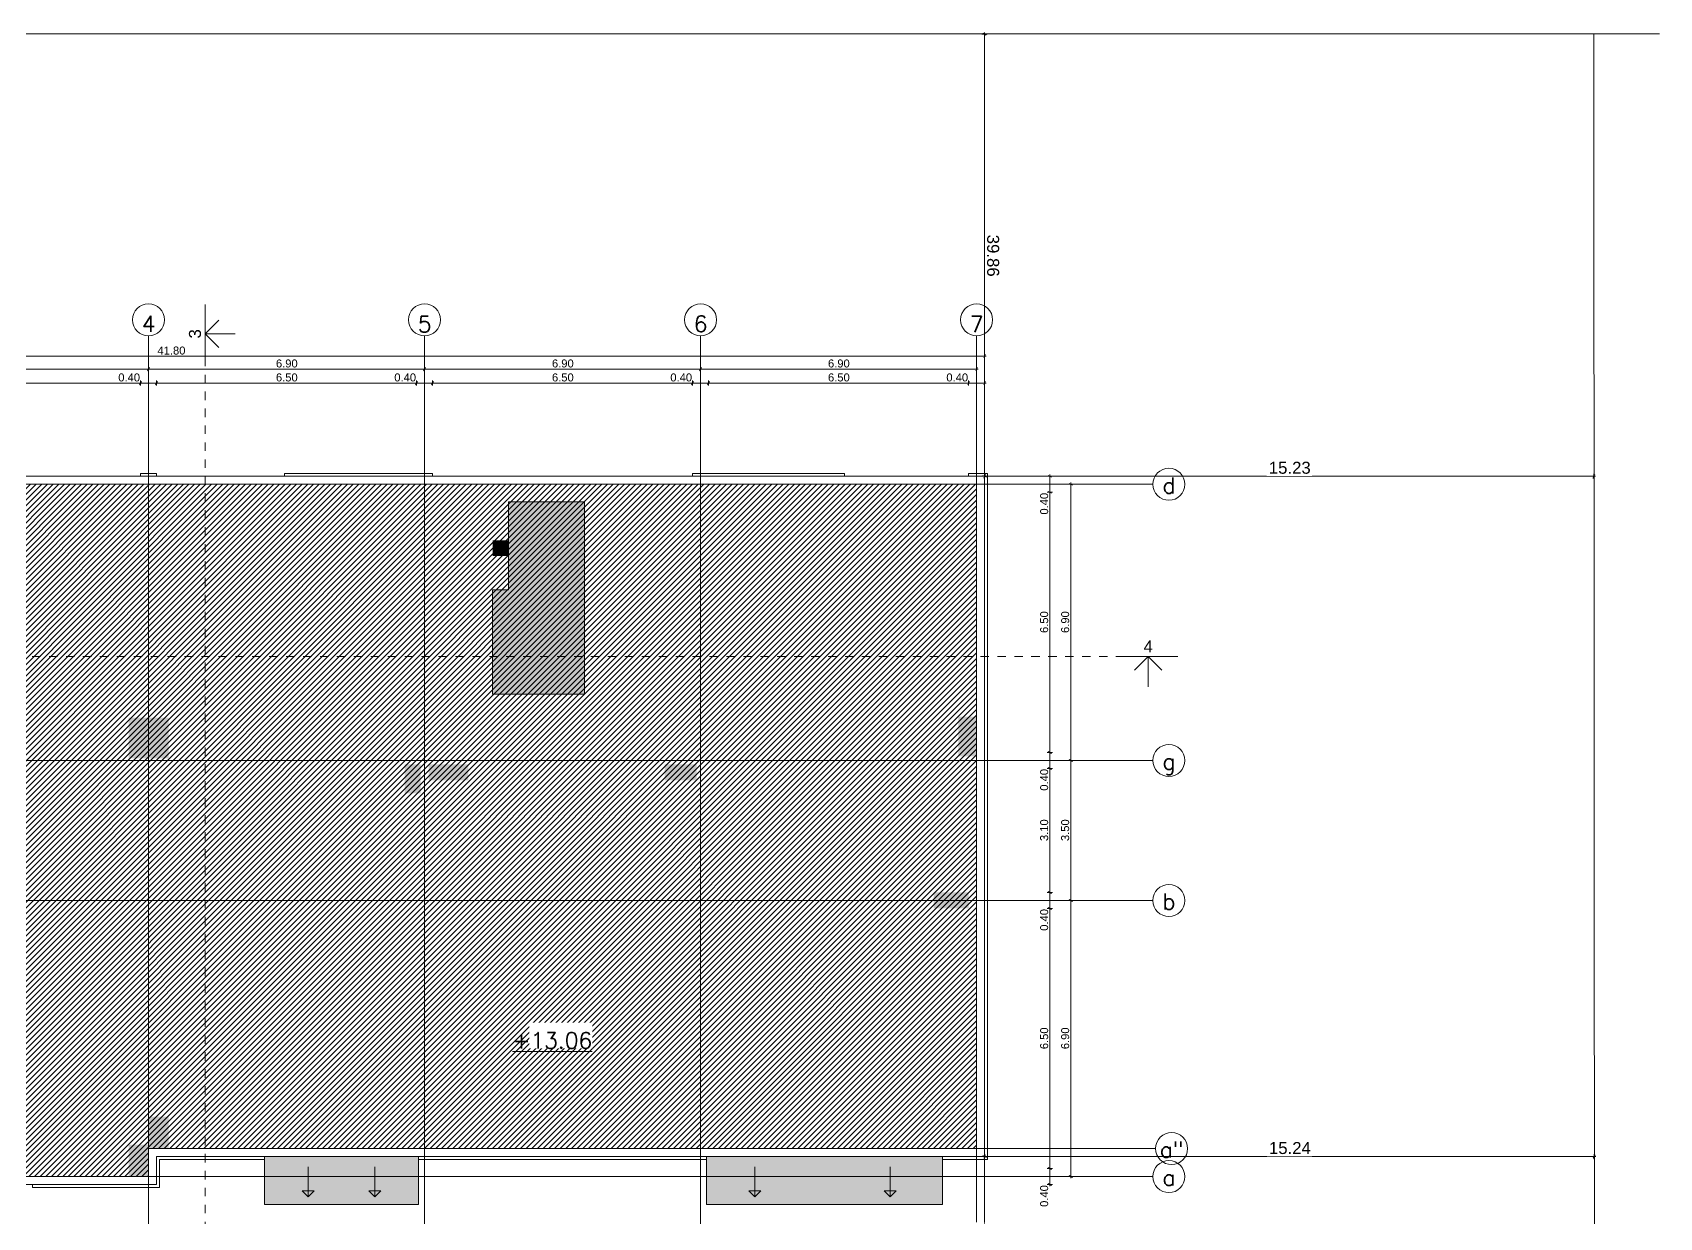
# Model space of a CAD drawing. Header units: millimetres. Extents: x 475616349 to 476941521, y 4620115302 to 4621446928.
# Drawn here: x 476516106 to 476556774, y 4620662647 to 4620692257 of the extents above; entities that cross this region are included whole.
import ezdxf

# ---------------------------------------------------------------- set-up
doc = ezdxf.new("R2010")
doc.units = ezdxf.units.MM
doc.header["$MEASUREMENT"] = 0
doc.set_wipeout_variables(frame=1)
doc.linetypes.add('Dashed', pattern=[423.333333, 211.666667, -211.666667])
doc.linetypes.add('Wipeout_Contour', pattern=[1000, 0, -1000])
for name, color, linetype, lineweight in [('0_Pen_No__42_Pen_No__250_Pen_No__5', 5, 'Continuous', 0), ('0_Pen_No__7_Pen_No__250', 7, 'Continuous', 0), ('0_Pen_No__7_Pen_No__4', 7, 'Continuous', 0), ('2D Drafting - General_Pen_No__250_Pen_No__7', 7, 'Continuous', 0), ('2D Drafting - General_Pen_No__250_Pen_No__7_Pen_No__7', 7, 'Continuous', 0), ('Annotation - Text_Pen_No__7_Pen_No__5', 5, 'Continuous', 0), ('G-Anno-Nplt_Pen_No__4', 7, 'Continuous', 0), ('G-Anno-Nplt_Pen_No__8', 8, 'Continuous', 0), ('New_._Pen_No__1', 1, 'Continuous', 0), ('New_2D Drafting - General_Pen_No__250_Pen_No__7', 7, 'Continuous', 0), ('New_reg_nak_Pen_No__7', 7, 'Continuous', 0), ('New_shenobebi_Pen_No__1', 1, 'Continuous', 0), ('New_Structural - Bearing_Pen_No__1', 1, 'Continuous', 0), ('New_zoma_Pen_No__1', 1, 'Continuous', 0), ('New_ნავეთების კონტურები გრგ2_Pen_No__1', 1, 'Continuous', 0), ('zoma_Pen_No__142', 142, 'Continuous', 0), ('zoma_Pen_No__1_Pen_No__1', 1, 'Continuous', 0), ('zoma_Pen_No__5_Pen_No__5', 5, 'Continuous', 0)]:
    doc.layers.add(name, color=color, linetype=linetype, lineweight=lineweight)
doc.layers.add('0_Pen_No__7_Pen_No__252', color=7, linetype='Continuous', lineweight=0, true_color=0x666666)
doc.layers.add('New_zoma', color=7, linetype='Continuous')
doc.layers.add('zoma', color=7, linetype='Continuous')
doc.styles.add('GENERATED_STYLE_1', font='arial.ttf')
doc.styles.add('GENERATED_STYLE_2', font='arial.ttf')
doc.linetypes.add('Break', pattern='A,0,[1,бѓЎбѓђбѓ®бѓљбѓ\x98бѓ\x98 #13 nika1.Shx,S=15.679026,R=0,X=0,Y=0],-1975.557214,0', length=1975.557214)
doc.dimstyles.new('GENERATED_STYLE__1', dxfattribs={"dimtxt": 200, "dimasz": 64.421331, "dimexe": 0.18, "dimexo": 3, "dimgap": 0.09, "dimtad": 1, "dimtih": 1, "dimtoh": 1, "dimlfac": 0.001, "dimzin": 0, "dimdsep": 46, "dimtxsty": 'GENERATED_STYLE_2', "dimblk": 'ARROWHEAD_2', "dimblk1": 'ARROWHEAD_2', "dimblk2": 'ARROWHEAD_2', "dimcen": 0.09, "dimclrd": 142, "dimclre": 142, "dimclrt": 142, "dimadec": 0, "dimazin": 0, "dimtfac": 1, "dimtdec": 4, "dimtmove": 0, "dimatfit": 3, "dimfxl": 1, "dimtolj": 1, "dimtzin": 0, "dimarcsym": 0})
doc.dimstyles.new('GENERATED_STYLE__2', dxfattribs={"dimtxt": 200, "dimasz": 64.421331, "dimexe": 0.18, "dimexo": 3, "dimgap": 0.09, "dimtad": 1, "dimlfac": 0.001, "dimzin": 0, "dimdsep": 46, "dimtxsty": 'GENERATED_STYLE_2', "dimblk": 'ARROWHEAD_2', "dimblk1": 'ARROWHEAD_2', "dimblk2": 'ARROWHEAD_2', "dimcen": 0.09, "dimclrd": 142, "dimclre": 142, "dimclrt": 142, "dimadec": 0, "dimazin": 0, "dimtfac": 1, "dimtdec": 4, "dimtmove": 0, "dimatfit": 3, "dimfxl": 1, "dimtolj": 1, "dimtzin": 0, "dimarcsym": 0})
doc.dimstyles.new('GENERATED_STYLE__3', dxfattribs={"dimtxt": 200, "dimasz": 64.421331, "dimexe": 0.18, "dimexo": 3, "dimgap": 0.09, "dimtad": 1, "dimtih": 1, "dimtoh": 1, "dimlfac": 0.001, "dimzin": 0, "dimdsep": 46, "dimtxsty": 'GENERATED_STYLE_2', "dimblk": 'ARROWHEAD_2', "dimblk1": 'ARROWHEAD_2', "dimblk2": 'ARROWHEAD_2', "dimcen": 0.09, "dimclrd": 142, "dimclre": 142, "dimclrt": 142, "dimadec": 0, "dimazin": 0, "dimtfac": 1, "dimtdec": 4, "dimtmove": 2, "dimatfit": 3, "dimfxl": 1, "dimtolj": 1, "dimtzin": 0, "dimarcsym": 0})
doc.dimstyles.new('GENERATED_STYLE__33', dxfattribs={"dimtxt": 300, "dimasz": 64.421331, "dimexe": 0.18, "dimexo": 3, "dimgap": 0.09, "dimtad": 1, "dimlfac": 0.001, "dimzin": 0, "dimdsep": 46, "dimtxsty": 'GENERATED_STYLE_1', "dimblk": 'ARROWHEAD_2', "dimblk1": 'ARROWHEAD_2', "dimblk2": 'ARROWHEAD_2', "dimcen": 0.09, "dimclrd": 1, "dimclre": 1, "dimclrt": 1, "dimadec": 0, "dimazin": 0, "dimtfac": 1, "dimtdec": 4, "dimtmove": 0, "dimatfit": 3, "dimfxl": 1, "dimtolj": 1, "dimtzin": 0, "dimarcsym": 0})
doc.dimstyles.new('GENERATED_STYLE__34', dxfattribs={"dimtxt": 300, "dimasz": 64.421331, "dimexe": 0.18, "dimexo": 3, "dimgap": 0.09, "dimtad": 1, "dimtih": 1, "dimtoh": 1, "dimlfac": 0.001, "dimzin": 0, "dimdsep": 46, "dimtxsty": 'GENERATED_STYLE_1', "dimblk": 'ARROWHEAD_2', "dimblk1": 'ARROWHEAD_2', "dimblk2": 'ARROWHEAD_2', "dimcen": 0.09, "dimclrd": 1, "dimclre": 1, "dimclrt": 1, "dimadec": 0, "dimazin": 0, "dimtfac": 1, "dimtdec": 4, "dimtmove": 0, "dimatfit": 3, "dimfxl": 1, "dimtolj": 1, "dimtzin": 0, "dimarcsym": 0})
doc.dimstyles.new('GENERATED_STYLE__53', dxfattribs={"dimtxt": 279.999995, "dimasz": 64.421331, "dimexe": 0.18, "dimexo": 3, "dimgap": 0.09, "dimtad": 1, "dimlfac": 0.001, "dimzin": 0, "dimdsep": 46, "dimtxsty": 'GENERATED_STYLE_1', "dimblk": 'ARROWHEAD_2', "dimblk1": 'ARROWHEAD_2', "dimblk2": 'ARROWHEAD_2', "dimcen": 0.09, "dimclrd": 1, "dimclre": 1, "dimclrt": 1, "dimadec": 0, "dimazin": 0, "dimtfac": 1, "dimtdec": 4, "dimtmove": 2, "dimatfit": 3, "dimfxl": 1, "dimtolj": 1, "dimtzin": 0, "dimarcsym": 0})

# ---------------------------------------------------------------- blocks, each defined once
blk = doc.blocks.new('*D126', base_point=(476577134, 4620325126))
at = {"layer": 'zoma_Pen_No__142', "color": 142, "linetype": 'Continuous', "lineweight": 0, "transparency": 16777216}
for p, q in [((476512130, 4620683887), (476512082, 4620683803)), ((476512106, 4620683781), (476512106, 4620683909)), ((476512106, 4620683845), (476519006, 4620683845)), ((476519030, 4620683887), (476518982, 4620683803)), ((476519006, 4620683781), (476519006, 4620683909))]:
    blk.add_line(p, q, dxfattribs=at)
at = {"layer": 'zoma_Pen_No__142', "color": 142, "lineweight": 0, "transparency": 16777216, "insert": (476515290, 4620683885), "char_height": 200, "attachment_point": 7, "style": 'GENERATED_STYLE_2'}
blk.add_mtext('\\A1;{\\pql;\\fArial CYR|b0|i0|c204|p34;6.90}', dxfattribs=at)
blk = doc.blocks.new('ARROWHEAD_2')
at = {"color": 0, "linetype": 'Continuous', "lineweight": 0}
for p, q in [((0, 0), (-1, 0)), ((-0.38, -0.66), (0.38, 0.66))]:
    blk.add_line(p, q, dxfattribs=at)
blk = doc.blocks.new('*D127', base_point=(476577134, 4620325126))
at = {"layer": 'zoma_Pen_No__142', "color": 142, "linetype": 'Continuous', "lineweight": 0, "transparency": 16777216}
for p, q in [((476519030, 4620683887), (476518982, 4620683803)), ((476519006, 4620683781), (476519006, 4620683909)), ((476519006, 4620683845), (476525906, 4620683845)), ((476525930, 4620683887), (476525882, 4620683803)), ((476525906, 4620683781), (476525906, 4620683909))]:
    blk.add_line(p, q, dxfattribs=at)
at = {"layer": 'zoma_Pen_No__142', "color": 142, "lineweight": 0, "transparency": 16777216, "insert": (476522190, 4620683885), "char_height": 200, "attachment_point": 7, "style": 'GENERATED_STYLE_2'}
blk.add_mtext('\\A1;{\\pql;\\fArial CYR|b0|i0|c204|p34;6.90}', dxfattribs=at)
blk = doc.blocks.new('*D128', base_point=(476577134, 4620325126))
at = {"layer": 'zoma_Pen_No__142', "color": 142, "linetype": 'Continuous', "lineweight": 0, "transparency": 16777216}
for p, q in [((476525930, 4620683887), (476525882, 4620683803)), ((476525906, 4620683781), (476525906, 4620683909)), ((476525906, 4620683845), (476532806, 4620683845)), ((476532830, 4620683887), (476532782, 4620683803)), ((476532806, 4620683781), (476532806, 4620683909))]:
    blk.add_line(p, q, dxfattribs=at)
at = {"layer": 'zoma_Pen_No__142', "color": 142, "lineweight": 0, "transparency": 16777216, "insert": (476529090, 4620683885), "char_height": 200, "attachment_point": 7, "style": 'GENERATED_STYLE_2'}
blk.add_mtext('\\A1;{\\pql;\\fArial CYR|b0|i0|c204|p34;6.90}', dxfattribs=at)
blk = doc.blocks.new('*D129', base_point=(476577134, 4620325126))
at = {"layer": 'zoma_Pen_No__142', "color": 142, "linetype": 'Continuous', "lineweight": 0, "transparency": 16777216}
for p, q in [((476532830, 4620683887), (476532782, 4620683803)), ((476532806, 4620683781), (476532806, 4620683909)), ((476532806, 4620683845), (476539706, 4620683845)), ((476539682, 4620683803), (476539730, 4620683887)), ((476539706, 4620683781), (476539706, 4620683909)), ((476539706, 4620683845), (476539747, 4620683845))]:
    blk.add_line(p, q, dxfattribs=at)
at = {"layer": 'zoma_Pen_No__142', "color": 142, "lineweight": 0, "transparency": 16777216, "insert": (476535990, 4620683885), "char_height": 200, "attachment_point": 7, "style": 'GENERATED_STYLE_2'}
blk.add_mtext('\\A1;{\\pql;\\fArial CYR|b0|i0|c204|p34;6.90}', dxfattribs=at)
blk = doc.blocks.new('*D139', base_point=(476577134, 4620325126))
at = {"layer": 'zoma_Pen_No__142', "color": 142, "linetype": 'Continuous', "lineweight": 0, "transparency": 16777216}
for p, q in [((476542125, 4620670568), (476541998, 4620670568)), ((476542019, 4620670592), (476542104, 4620670543)), ((476542061, 4620663668), (476542061, 4620670568)), ((476542125, 4620663668), (476541998, 4620663668)), ((476542019, 4620663692), (476542104, 4620663643)), ((476542061, 4620663626), (476542061, 4620663668))]:
    blk.add_line(p, q, dxfattribs=at)
at = {"layer": 'zoma_Pen_No__142', "color": 142, "lineweight": 0, "transparency": 16777216, "insert": (476542021, 4620666852), "char_height": 200, "attachment_point": 7, "rotation": 90, "style": 'GENERATED_STYLE_2'}
blk.add_mtext('\\A1;{\\pql;\\fArial CYR|b0|i0|c204|p34;6.90}', dxfattribs=at)
blk = doc.blocks.new('*D140', base_point=(476577134, 4620325126))
at = {"layer": 'zoma_Pen_No__142', "color": 142, "linetype": 'Continuous', "lineweight": 0, "transparency": 16777216}
for p, q in [((476542125, 4620674068), (476541998, 4620674068)), ((476542019, 4620674092), (476542104, 4620674043)), ((476542061, 4620670568), (476542061, 4620674068)), ((476542125, 4620670568), (476541998, 4620670568)), ((476542019, 4620670592), (476542104, 4620670543))]:
    blk.add_line(p, q, dxfattribs=at)
at = {"layer": 'zoma_Pen_No__142', "color": 142, "lineweight": 0, "transparency": 16777216, "insert": (476542021, 4620672052), "char_height": 200, "attachment_point": 7, "rotation": 90, "style": 'GENERATED_STYLE_2'}
blk.add_mtext('\\A1;{\\pql;\\fArial CYR|b0|i0|c204|p34;3.50}', dxfattribs=at)
blk = doc.blocks.new('*D141', base_point=(476577134, 4620325126))
at = {"layer": 'zoma_Pen_No__142', "color": 142, "linetype": 'Continuous', "lineweight": 0, "transparency": 16777216}
for p, q in [((476542125, 4620680968), (476541998, 4620680968)), ((476542104, 4620680943), (476542019, 4620680992)), ((476542061, 4620680968), (476542061, 4620681009)), ((476542061, 4620674068), (476542061, 4620680968)), ((476542125, 4620674068), (476541998, 4620674068)), ((476542019, 4620674092), (476542104, 4620674043))]:
    blk.add_line(p, q, dxfattribs=at)
at = {"layer": 'zoma_Pen_No__142', "color": 142, "lineweight": 0, "transparency": 16777216, "insert": (476542021, 4620677252), "char_height": 200, "attachment_point": 7, "rotation": 90, "style": 'GENERATED_STYLE_2'}
blk.add_mtext('\\A1;{\\pql;\\fArial CYR|b0|i0|c204|p34;6.90}', dxfattribs=at)
blk = doc.blocks.new('*D156', base_point=(476577134, 4620325126))
at = {"layer": 'zoma_Pen_No__142', "color": 142, "linetype": 'Continuous', "lineweight": 0, "transparency": 16777216}
for p, q in [((476541600, 4620663868), (476541473, 4620663868)), ((476541494, 4620663892), (476541579, 4620663843)), ((476541536, 4620663468), (476541536, 4620663868)), ((476541600, 4620663468), (476541473, 4620663468)), ((476541494, 4620663492), (476541579, 4620663443)), ((476541536, 4620663426), (476541536, 4620663468))]:
    blk.add_line(p, q, dxfattribs=at)
at = {"layer": 'zoma_Pen_No__142', "color": 142, "lineweight": 0, "transparency": 16777216, "insert": (476541496, 4620662911), "char_height": 200, "attachment_point": 7, "rotation": 90, "style": 'GENERATED_STYLE_2'}
blk.add_mtext('\\A1;{\\pql;\\fArial CYR|b0|i0|c204|p34;0.40}', dxfattribs=at)
blk = doc.blocks.new('*D157', base_point=(476577134, 4620325126))
at = {"layer": 'zoma_Pen_No__142', "color": 142, "linetype": 'Continuous', "lineweight": 0, "transparency": 16777216}
for p, q in [((476541600, 4620670368), (476541473, 4620670368)), ((476541494, 4620670392), (476541579, 4620670343)), ((476541536, 4620663868), (476541536, 4620670368)), ((476541600, 4620663868), (476541473, 4620663868)), ((476541494, 4620663892), (476541579, 4620663843))]:
    blk.add_line(p, q, dxfattribs=at)
at = {"layer": 'zoma_Pen_No__142', "color": 142, "lineweight": 0, "transparency": 16777216, "char_height": 200, "attachment_point": 7, "rotation": 90, "style": 'GENERATED_STYLE_2'}
for s, insert in [('\\A1;{\\pql;\\fArial CYR|b0|i0|c204|p34;0.40}', (476541496, 4620669811)), ('\\A1;{\\pql;\\fArial CYR|b0|i0|c204|p34;6.50}', (476541496, 4620666852))]:
    blk.add_mtext(s, dxfattribs=dict(at, insert=insert))
blk = doc.blocks.new('*D158', base_point=(476577134, 4620325126))
at = {"layer": 'zoma_Pen_No__142', "color": 142, "linetype": 'Continuous', "lineweight": 0, "transparency": 16777216}
for p, q in [((476541600, 4620670768), (476541473, 4620670768)), ((476541494, 4620670792), (476541579, 4620670743)), ((476541536, 4620670368), (476541536, 4620670768)), ((476541600, 4620670368), (476541473, 4620670368)), ((476541494, 4620670392), (476541579, 4620670343))]:
    blk.add_line(p, q, dxfattribs=at)
blk = doc.blocks.new('*D159', base_point=(476577134, 4620325126))
at = {"layer": 'zoma_Pen_No__142', "color": 142, "linetype": 'Continuous', "lineweight": 0, "transparency": 16777216}
for p, q in [((476541600, 4620673868), (476541473, 4620673868)), ((476541494, 4620673892), (476541579, 4620673843)), ((476541536, 4620670768), (476541536, 4620673868)), ((476541600, 4620670768), (476541473, 4620670768)), ((476541494, 4620670792), (476541579, 4620670743))]:
    blk.add_line(p, q, dxfattribs=at)
at = {"layer": 'zoma_Pen_No__142', "color": 142, "lineweight": 0, "transparency": 16777216, "char_height": 200, "attachment_point": 7, "rotation": 90, "style": 'GENERATED_STYLE_2'}
for s, insert in [('\\A1;{\\pql;\\fArial CYR|b0|i0|c204|p34;0.40}', (476541496, 4620673311)), ('\\A1;{\\pql;\\fArial CYR|b0|i0|c204|p34;3.10}', (476541496, 4620672052))]:
    blk.add_mtext(s, dxfattribs=dict(at, insert=insert))
blk = doc.blocks.new('*D160', base_point=(476577134, 4620325126))
at = {"layer": 'zoma_Pen_No__142', "color": 142, "linetype": 'Continuous', "lineweight": 0, "transparency": 16777216}
for p, q in [((476541600, 4620674268), (476541473, 4620674268)), ((476541494, 4620674292), (476541579, 4620674243)), ((476541536, 4620673868), (476541536, 4620674268)), ((476541600, 4620673868), (476541473, 4620673868)), ((476541494, 4620673892), (476541579, 4620673843))]:
    blk.add_line(p, q, dxfattribs=at)
blk = doc.blocks.new('*D161', base_point=(476577134, 4620325126))
at = {"layer": 'zoma_Pen_No__142', "color": 142, "linetype": 'Continuous', "lineweight": 0, "transparency": 16777216}
for p, q in [((476541600, 4620680768), (476541473, 4620680768)), ((476541494, 4620680792), (476541579, 4620680743)), ((476541536, 4620674268), (476541536, 4620680768)), ((476541600, 4620674268), (476541473, 4620674268)), ((476541494, 4620674292), (476541579, 4620674243))]:
    blk.add_line(p, q, dxfattribs=at)
at = {"layer": 'zoma_Pen_No__142', "color": 142, "lineweight": 0, "transparency": 16777216, "char_height": 200, "attachment_point": 7, "rotation": 90, "style": 'GENERATED_STYLE_2'}
for s, insert in [('\\A1;{\\pql;\\fArial CYR|b0|i0|c204|p34;0.40}', (476541496, 4620680211)), ('\\A1;{\\pql;\\fArial CYR|b0|i0|c204|p34;6.50}', (476541496, 4620677252))]:
    blk.add_mtext(s, dxfattribs=dict(at, insert=insert))
blk = doc.blocks.new('*D162', base_point=(476577134, 4620325126))
at = {"layer": 'zoma_Pen_No__142', "color": 142, "linetype": 'Continuous', "lineweight": 0, "transparency": 16777216}
for p, q in [((476541600, 4620681168), (476541473, 4620681168)), ((476541579, 4620681143), (476541494, 4620681192)), ((476541536, 4620681168), (476541536, 4620681209)), ((476541536, 4620680768), (476541536, 4620681168)), ((476541600, 4620680768), (476541473, 4620680768)), ((476541494, 4620680792), (476541579, 4620680743))]:
    blk.add_line(p, q, dxfattribs=at)
blk = doc.blocks.new('*D177', base_point=(476577134, 4620325126))
at = {"layer": 'zoma_Pen_No__142', "color": 142, "linetype": 'Continuous', "lineweight": 0, "transparency": 16777216}
for p, q in [((476512330, 4620683539), (476512282, 4620683454)), ((476512306, 4620683433), (476512306, 4620683560)), ((476512306, 4620683496), (476518806, 4620683496)), ((476518830, 4620683539), (476518782, 4620683454)), ((476518806, 4620683433), (476518806, 4620683560))]:
    blk.add_line(p, q, dxfattribs=at)
at = {"layer": 'zoma_Pen_No__142', "color": 142, "lineweight": 0, "transparency": 16777216, "char_height": 200, "attachment_point": 7, "style": 'GENERATED_STYLE_2'}
for s, insert in [('\\A1;{\\pql;\\fArial CYR|b0|i0|c204|p34;6.50}', (476515290, 4620683536)), ('\\A1;{\\pql;\\fArial CYR|b0|i0|c204|p34;0.40}', (476518249, 4620683536))]:
    blk.add_mtext(s, dxfattribs=dict(at, insert=insert))
blk = doc.blocks.new('*D178', base_point=(476577134, 4620325126))
at = {"layer": 'zoma_Pen_No__142', "color": 142, "linetype": 'Continuous', "lineweight": 0, "transparency": 16777216}
for p, q in [((476518830, 4620683539), (476518782, 4620683454)), ((476518806, 4620683433), (476518806, 4620683560)), ((476518806, 4620683496), (476519206, 4620683496)), ((476519230, 4620683539), (476519182, 4620683454)), ((476519206, 4620683433), (476519206, 4620683560))]:
    blk.add_line(p, q, dxfattribs=at)
blk = doc.blocks.new('*D179', base_point=(476577134, 4620325126))
at = {"layer": 'zoma_Pen_No__142', "color": 142, "linetype": 'Continuous', "lineweight": 0, "transparency": 16777216}
for p, q in [((476519230, 4620683539), (476519182, 4620683454)), ((476519206, 4620683433), (476519206, 4620683560)), ((476519206, 4620683496), (476525706, 4620683496)), ((476525730, 4620683539), (476525682, 4620683454)), ((476525706, 4620683433), (476525706, 4620683560))]:
    blk.add_line(p, q, dxfattribs=at)
at = {"layer": 'zoma_Pen_No__142', "color": 142, "lineweight": 0, "transparency": 16777216, "char_height": 200, "attachment_point": 7, "style": 'GENERATED_STYLE_2'}
for s, insert in [('\\A1;{\\pql;\\fArial CYR|b0|i0|c204|p34;6.50}', (476522190, 4620683536)), ('\\A1;{\\pql;\\fArial CYR|b0|i0|c204|p34;0.40}', (476525149, 4620683536))]:
    blk.add_mtext(s, dxfattribs=dict(at, insert=insert))
blk = doc.blocks.new('*D180', base_point=(476577134, 4620325126))
at = {"layer": 'zoma_Pen_No__142', "color": 142, "linetype": 'Continuous', "lineweight": 0, "transparency": 16777216}
for p, q in [((476525730, 4620683539), (476525682, 4620683454)), ((476525706, 4620683433), (476525706, 4620683560)), ((476525706, 4620683496), (476526106, 4620683496)), ((476526130, 4620683539), (476526082, 4620683454)), ((476526106, 4620683433), (476526106, 4620683560))]:
    blk.add_line(p, q, dxfattribs=at)
blk = doc.blocks.new('*D181', base_point=(476577134, 4620325126))
at = {"layer": 'zoma_Pen_No__142', "color": 142, "linetype": 'Continuous', "lineweight": 0, "transparency": 16777216}
for p, q in [((476526130, 4620683539), (476526082, 4620683454)), ((476526106, 4620683433), (476526106, 4620683560)), ((476526106, 4620683496), (476532606, 4620683496)), ((476532630, 4620683539), (476532582, 4620683454)), ((476532606, 4620683433), (476532606, 4620683560))]:
    blk.add_line(p, q, dxfattribs=at)
at = {"layer": 'zoma_Pen_No__142', "color": 142, "lineweight": 0, "transparency": 16777216, "char_height": 200, "attachment_point": 7, "style": 'GENERATED_STYLE_2'}
for s, insert in [('\\A1;{\\pql;\\fArial CYR|b0|i0|c204|p34;6.50}', (476529090, 4620683536)), ('\\A1;{\\pql;\\fArial CYR|b0|i0|c204|p34;0.40}', (476532049, 4620683536))]:
    blk.add_mtext(s, dxfattribs=dict(at, insert=insert))
blk = doc.blocks.new('*D182', base_point=(476577134, 4620325126))
at = {"layer": 'zoma_Pen_No__142', "color": 142, "linetype": 'Continuous', "lineweight": 0, "transparency": 16777216}
for p, q in [((476532630, 4620683539), (476532582, 4620683454)), ((476532606, 4620683433), (476532606, 4620683560)), ((476532606, 4620683496), (476533006, 4620683496)), ((476533030, 4620683539), (476532982, 4620683454)), ((476533006, 4620683433), (476533006, 4620683560))]:
    blk.add_line(p, q, dxfattribs=at)
blk = doc.blocks.new('*D183', base_point=(476577134, 4620325126))
at = {"layer": 'zoma_Pen_No__142', "color": 142, "linetype": 'Continuous', "lineweight": 0, "transparency": 16777216}
for p, q in [((476533030, 4620683539), (476532982, 4620683454)), ((476533006, 4620683433), (476533006, 4620683560)), ((476533006, 4620683496), (476539506, 4620683496)), ((476539530, 4620683539), (476539482, 4620683454)), ((476539506, 4620683433), (476539506, 4620683560))]:
    blk.add_line(p, q, dxfattribs=at)
at = {"layer": 'zoma_Pen_No__142', "color": 142, "lineweight": 0, "transparency": 16777216, "char_height": 200, "attachment_point": 7, "style": 'GENERATED_STYLE_2'}
for s, insert in [('\\A1;{\\pql;\\fArial CYR|b0|i0|c204|p34;6.50}', (476535990, 4620683536)), ('\\A1;{\\pql;\\fArial CYR|b0|i0|c204|p34;0.40}', (476538949, 4620683536))]:
    blk.add_mtext(s, dxfattribs=dict(at, insert=insert))
blk = doc.blocks.new('*D184', base_point=(476577134, 4620325126))
at = {"layer": 'zoma_Pen_No__142', "color": 142, "linetype": 'Continuous', "lineweight": 0, "transparency": 16777216}
for p, q in [((476539530, 4620683539), (476539482, 4620683454)), ((476539506, 4620683433), (476539506, 4620683560)), ((476539506, 4620683496), (476539906, 4620683496)), ((476539882, 4620683454), (476539930, 4620683539)), ((476539906, 4620683433), (476539906, 4620683560)), ((476539906, 4620683496), (476539947, 4620683496))]:
    blk.add_line(p, q, dxfattribs=at)
blk = doc.blocks.new('*D185', base_point=(476577134, 4620325126))
at = {"layer": 'zoma_Pen_No__142', "color": 142, "linetype": 'Continuous', "lineweight": 0, "transparency": 16777216}
for p, q in [((476498065, 4620684168), (476498106, 4620684168)), ((476498130, 4620684210), (476498082, 4620684126)), ((476498106, 4620684104), (476498106, 4620684232)), ((476498106, 4620684168), (476539906, 4620684168)), ((476539882, 4620684126), (476539930, 4620684210)), ((476539906, 4620684104), (476539906, 4620684232)), ((476539906, 4620684168), (476539947, 4620684168))]:
    blk.add_line(p, q, dxfattribs=at)
at = {"layer": 'zoma_Pen_No__142', "color": 142, "lineweight": 0, "transparency": 16777216, "insert": (476519229, 4620684208), "char_height": 200, "attachment_point": 7, "style": 'GENERATED_STYLE_2'}
blk.add_mtext('\\A1;{\\pql;\\fArial CYR|b0|i0|c204|p34;41.80}', dxfattribs=at)
blk = doc.blocks.new('*D1788', base_point=(476577134, 4620325126))
at = {"layer": 'New_zoma_Pen_No__1', "color": 1, "linetype": 'Continuous', "lineweight": 0, "transparency": 16777216}
for p, q in [((476539965, 4620692216), (476539838, 4620692216)), ((476539944, 4620692191), (476539859, 4620692240)), ((476539902, 4620692216), (476539902, 4620692257)), ((476539906, 4620681168), (476539902, 4620692216)), ((476539970, 4620681168), (476539843, 4620681168)), ((476539864, 4620681192), (476539949, 4620681143)), ((476539906, 4620681126), (476539906, 4620681168))]:
    blk.add_line(p, q, dxfattribs=at)
at = {"color": 254, "linetype": 'Wipeout_Contour', "lineweight": 0, "ltscale": 18580779739.54377, "transparency": 16777216}
blk.add_wipeout([(476539914, 4620687255), (476539914, 4620686129), (476540314, 4620686129), (476540314, 4620687255)], dxfattribs=at).dxf.layer = 'New_zoma'
at = {"layer": 'New_zoma_Pen_No__1', "color": 1, "lineweight": 0, "transparency": 16777216, "insert": (476539964, 4620687205), "char_height": 300, "attachment_point": 7, "rotation": 270.0221, "style": 'GENERATED_STYLE_1'}
blk.add_mtext('\\A1;{\\pql;\\fArial|b0|i0|c0|p34;39.86}', dxfattribs=at)
blk = doc.blocks.new('*D1789', base_point=(476577134, 4620325126))
at = {"layer": 'New_zoma_Pen_No__1', "color": 1, "linetype": 'Continuous', "lineweight": 0, "transparency": 16777216}
for p, q in [((476539865, 4620681168), (476539906, 4620681168)), ((476539931, 4620681210), (476539882, 4620681125)), ((476539906, 4620681104), (476539906, 4620681231)), ((476539906, 4620681168), (476555138, 4620681168)), ((476555113, 4620681125), (476555162, 4620681210)), ((476555138, 4620681104), (476555138, 4620681231)), ((476555138, 4620681168), (476555179, 4620681168))]:
    blk.add_line(p, q, dxfattribs=at)
at = {"color": 254, "linetype": 'Wipeout_Contour', "lineweight": 0, "ltscale": 18580761635.41807, "transparency": 16777216}
blk.add_wipeout([(476546959, 4620681178), (476548085, 4620681178), (476548085, 4620681578), (476546959, 4620681578)], dxfattribs=at).dxf.layer = 'New_zoma'
at = {"layer": 'New_zoma_Pen_No__1', "color": 1, "lineweight": 0, "transparency": 16777216, "insert": (476547009, 4620681228), "char_height": 300, "attachment_point": 7, "style": 'GENERATED_STYLE_1'}
blk.add_mtext('\\A1;{\\pql;\\fArial|b0|i0|c0|p34;15.23}', dxfattribs=at)
blk = doc.blocks.new('*D1790', base_point=(476577134, 4620325126))
at = {"layer": 'New_zoma_Pen_No__1', "color": 1, "linetype": 'Continuous', "lineweight": 0, "transparency": 16777216}
for p, q in [((476539865, 4620664168), (476539906, 4620664168)), ((476539931, 4620664210), (476539882, 4620664125)), ((476539906, 4620664104), (476539906, 4620664231)), ((476539906, 4620664168), (476555144, 4620664168)), ((476555120, 4620664125), (476555169, 4620664210)), ((476555144, 4620664104), (476555144, 4620664231)), ((476555144, 4620664168), (476555186, 4620664168))]:
    blk.add_line(p, q, dxfattribs=at)
at = {"color": 254, "linetype": 'Wipeout_Contour', "lineweight": 0, "ltscale": 18580693995.54902, "transparency": 16777216}
blk.add_wipeout([(476546962, 4620664178), (476548088, 4620664178), (476548088, 4620664578), (476546962, 4620664578)], dxfattribs=at).dxf.layer = 'New_zoma'
at = {"layer": 'New_zoma_Pen_No__1', "color": 1, "lineweight": 0, "transparency": 16777216, "insert": (476547012, 4620664228), "char_height": 300, "attachment_point": 7, "style": 'GENERATED_STYLE_1'}
blk.add_mtext('\\A1;{\\pql;\\fArial|b0|i0|c0|p34;15.24}', dxfattribs=at)
blk = doc.blocks.new('*D2352', base_point=(476577134, 4620325126))
at = {"layer": 'New_zoma_Pen_No__1', "color": 1, "linetype": 'Continuous', "lineweight": 0, "transparency": 16777216}
for p, q in [((476539970, 4620664168), (476539843, 4620664168)), ((476539949, 4620664143), (476539864, 4620664192)), ((476539906, 4620664168), (476539906, 4620664209)), ((476539906, 4620658168), (476539906, 4620664168)), ((476539970, 4620658168), (476539843, 4620658168)), ((476539864, 4620658193), (476539949, 4620658144)), ((476539906, 4620658127), (476539906, 4620658168))]:
    blk.add_line(p, q, dxfattribs=at)
at = {"color": 254, "linetype": 'Wipeout_Contour', "lineweight": 0, "ltscale": 18580681731.58343, "transparency": 16777216}
blk.add_wipeout([(476539900, 4620661679), (476539900, 4620662524), (476539520, 4620662524), (476539520, 4620661679)], dxfattribs=at).dxf.layer = 'New_zoma'
at = {"layer": 'New_zoma_Pen_No__1', "color": 1, "lineweight": 0, "transparency": 16777216, "insert": (476539850, 4620661729), "char_height": 280, "attachment_point": 7, "rotation": 90, "style": 'GENERATED_STYLE_1'}
blk.add_mtext('\\A1;{\\pql;\\fArial|b0|i0|c0|p34;6.00}', dxfattribs=at)

msp = doc.modelspace()

# ---------------------------------------------------------------- hatches: boundary and pattern name
at = {"layer": '0_Pen_No__7_Pen_No__252', "linetype": 'Continuous', "lineweight": 0, "true_color": 0x666666}
h = msp.add_hatch(dxfattribs=at)
h.set_pattern_fill('COMMON_BRICK', color=251, style=0, pattern_type=2)
h.set_pattern_definition([(225, (476544752.34, 4620686752.47), (-70.71068, 70.71068), [])])
h.paths.add_polyline_path([(476539706.009, 4620680967.657), (476498306.009, 4620680967.657), (476498306.009, 4620663667.657), (476519006.01, 4620663667.657), (476519006.01, 4620664367.655), (476539706.009, 4620664367.655)])
at = {"layer": '2D Drafting - General_Pen_No__250_Pen_No__7', "linetype": 'Continuous', "lineweight": 0}
msp.add_hatch(color=7, dxfattribs=at).paths.add_polyline_path([(476529906.009, 4620675727.582), (476529906.009, 4620678327.534), (476529906.009, 4620680527.534), (476528006.01, 4620680527.534), (476528006.01, 4620678327.534), (476527606.009, 4620678327.534), (476527606.009, 4620675727.582)])
at = {"layer": 'G-Anno-Nplt_Pen_No__8', "linetype": 'Continuous', "lineweight": 0, "true_color": 0xb9b9b9}
for points in [[(476521906.024, 4620662967.865), (476521906.024, 4620664167.657), (476525756.02, 4620664167.657), (476525756.02, 4620662967.865)], [(476532956.02, 4620662967.865), (476532956.02, 4620664167.657), (476538856.02, 4620664167.657), (476538856.02, 4620662967.865)]]:
    msp.add_hatch(color=9, dxfattribs=at).paths.add_polyline_path(points)
at = {"layer": 'New_2D Drafting - General_Pen_No__250_Pen_No__7', "linetype": 'Continuous', "lineweight": 0}
for points in [[(476527606.01, 4620679177.582), (476528006.01, 4620679177.582), (476528006.01, 4620679567.615), (476527606.01, 4620679567.615)], [(476519506.01, 4620675138.676), (476518506.009, 4620675138.676), (476518506.009, 4620674117.657), (476519506.01, 4620674117.657)], [(476539246.288, 4620674170.915), (476539706.009, 4620674170.915), (476539706.009, 4620675157.845), (476539246.288, 4620675157.845)], [(476525806.009, 4620673246.639), (476525806.009, 4620673967.657), (476525406.009, 4620673967.657), (476525406.009, 4620673246.639)], [(476526996.197, 4620673970.915), (476526006.009, 4620673970.915), (476526006.009, 4620673570.915), (476526996.197, 4620673570.915)], [(476532705.939, 4620673570.915), (476532705.939, 4620673970.915), (476531910.822, 4620673970.915), (476531910.822, 4620673570.915)], [(476539506.009, 4620670367.658), (476539506.009, 4620670767.657), (476538635.822, 4620670767.657), (476538635.822, 4620670367.658)], [(476519506.01, 4620665167.787), (476519005.901, 4620665167.787), (476519005.901, 4620664367.657), (476519506.01, 4620664367.657)], [(476519006.01, 4620664467.787), (476518505.901, 4620664467.787), (476518505.901, 4620663667.657), (476519006.01, 4620663667.657)]]:
    msp.add_hatch(color=7, dxfattribs=at).paths.add_polyline_path(points)

# ---------------------------------------------------------------- linework, layer by layer
at = {"layer": '0_Pen_No__42_Pen_No__250_Pen_No__5', "color": 5, "linetype": 'Continuous', "lineweight": 0}
for centre in [(476519006.009, 4620685077.254), (476519006.009, 4620685077.254), (476525906.009, 4620685077.254), (476525906.009, 4620685077.254), (476532806.009, 4620685077.254), (476544511.84, 4620674067.657), (476544511.84, 4620670567.657)]:
    msp.add_circle(centre, 400, dxfattribs=at)
at = {"layer": '0_Pen_No__7_Pen_No__250', "color": 7, "linetype": 'Continuous', "lineweight": 0, "flags": 128}
for points in [[(476522996.555, 4620663915.913), (476522996.555, 4620663165.913), (476523146.555, 4620663315.913), (476522846.555, 4620663315.913), (476522996.555, 4620663165.913)], [(476524658.964, 4620663915.913), (476524658.964, 4620663165.913), (476524808.964, 4620663315.913), (476524508.964, 4620663315.913), (476524658.964, 4620663165.913)], [(476534164.131, 4620663915.913), (476534164.131, 4620663165.913), (476534314.131, 4620663315.913), (476534014.131, 4620663315.913), (476534164.131, 4620663165.913)], [(476537545.456, 4620663915.913), (476537545.456, 4620663165.913), (476537695.456, 4620663315.913), (476537395.456, 4620663315.913), (476537545.456, 4620663165.913)]]:
    msp.add_lwpolyline(points, close=True, dxfattribs=at)
at = {"layer": '0_Pen_No__7_Pen_No__4', "color": 7, "linetype": 'Continuous', "lineweight": 0, "flags": 128}
msp.add_lwpolyline([(476539706.009, 4620680967.657), (476498306.009, 4620680967.657), (476498306.009, 4620663667.657), (476519006.01, 4620663667.657), (476519006.01, 4620664367.655), (476539706.009, 4620664367.655)], close=True, dxfattribs=at)
at = {"layer": '2D Drafting - General_Pen_No__250_Pen_No__7', "color": 7, "linetype": 'Continuous', "lineweight": 0, "flags": 128}
msp.add_lwpolyline([(476529906.009, 4620675727.582), (476529906.009, 4620678327.534), (476529906.009, 4620680527.534), (476528006.01, 4620680527.534), (476528006.01, 4620678327.534), (476527606.009, 4620678327.534), (476527606.009, 4620675727.582)], close=True, dxfattribs=at)
at = {"layer": 'G-Anno-Nplt_Pen_No__4', "color": 7, "linetype": 'Continuous', "lineweight": 0, "flags": 128}
for points in [[(476521906.024, 4620662967.865), (476521906.024, 4620664167.657), (476525756.02, 4620664167.657), (476525756.02, 4620662967.865)], [(476532956.02, 4620662967.865), (476532956.02, 4620664167.657), (476538856.02, 4620664167.657), (476538856.02, 4620662967.865)]]:
    msp.add_lwpolyline(points, close=True, dxfattribs=at)
at = {"layer": 'New_reg_nak_Pen_No__7', "color": 7, "linetype": 'Continuous', "lineweight": 0, "flags": 128}
for points in [[(476519206.009, 4620681167.657), (476519206.009, 4620681237.657), (476518806.009, 4620681237.657), (476518806.009, 4620681167.657)], [(476526106.009, 4620681167.657), (476526106.009, 4620681237.657), (476522406.009, 4620681237.657), (476522406.009, 4620681167.657)], [(476536405.663, 4620681167.657), (476536405.662, 4620681237.625), (476532606.009, 4620681237.591), (476532606.009, 4620681167.691)], [(476538856.02, 4620664167.657), (476538856.02, 4620664097.667), (476539976.064, 4620664097.657), (476539975.909, 4620681237.657), (476539506.009, 4620681237.653), (476539506.01, 4620681167.657)], [(476521906.024, 4620664097.657), (476519276.01, 4620664097.657), (476519276.01, 4620663397.657), (476516106.006, 4620663397.657), (476516106.006, 4620663467.657)], [(476532956.02, 4620664167.657), (476532956.02, 4620664097.657), (476525756.02, 4620664097.657), (476525756.02, 4620664167.657)]]:
    msp.add_lwpolyline(points, dxfattribs=at)
at = {"layer": 'New_shenobebi_Pen_No__1', "color": 1, "linetype": 'Dashed', "lineweight": 0}
for points in [[(476520418.269, 4620660636.025), (476520418.269, 4620685464.891)], [(476493659.21, 4620676663.36), (476544732.424, 4620676663.36)]]:
    msp.add_lwpolyline(points, dxfattribs=at)
at = {"layer": 'New_shenobebi_Pen_No__1', "color": 1, "linetype": 'Continuous', "lineweight": 0}
for points in [[(476520418.269, 4620683991.144), (476520418.269, 4620685464.891)], [(476520418.269, 4620684728.017), (476520759.414, 4620685069.162)], [(476520418.269, 4620684728.017), (476521171.267, 4620684728.017)], [(476520418.269, 4620684728.017), (476520759.414, 4620684386.872)], [(476543258.676, 4620676663.36), (476544732.424, 4620676663.36)], [(476543995.55, 4620676663.36), (476543654.405, 4620676322.215)], [(476543995.55, 4620676663.36), (476543995.55, 4620675910.362)], [(476543995.55, 4620676663.36), (476544336.695, 4620676322.215)]]:
    msp.add_lwpolyline(points, dxfattribs=at)
at = {"layer": 'New_Structural - Bearing_Pen_No__1', "color": 1, "linetype": 'Break', "lineweight": 0}
msp.add_line((476556774.476, 4620692222.089), (476482855.661, 4620692222.089), dxfattribs=at)
at = {"layer": 'zoma_Pen_No__5_Pen_No__5', "color": 5, "linetype": 'Continuous', "lineweight": 0}
for p, q in [((476519006.009, 4620684677.254), (476519006.009, 4620659966.448)), ((476525906.009, 4620684677.254), (476525906.009, 4620659966.448)), ((476532806.009, 4620684677.254), (476532806.009, 4620659966.448)), ((476494225.459, 4620680967.657), (476544111.84, 4620680967.657)), ((476494225.459, 4620674067.657), (476544111.84, 4620674067.657)), ((476494225.459, 4620674067.657), (476544111.84, 4620674067.657)), ((476494225.459, 4620670567.657), (476544111.84, 4620670567.657)), ((476494225.459, 4620670567.657), (476544111.84, 4620670567.657)), ((476494225.459, 4620663667.657), (476544111.84, 4620663667.657)), ((476494225.459, 4620663667.657), (476544111.84, 4620663667.657))]:
    msp.add_line(p, q, dxfattribs=at)

# ---------------------------------------------------------------- texts
at = {"layer": 'Annotation - Text_Pen_No__7_Pen_No__5', "color": 5, "linetype": 'Continuous', "lineweight": 0, "char_height": 400, "attachment_point": 2}
for s, insert in [('\\A1;{\\pqc;\\Ftxt.shx;4}', (476519008.167, 4620685176.292)), ('\\A1;{\\pqc;\\Ftxt.shx;5}', (476525908.167, 4620685169.492)), ('\\A1;{\\pqc;\\Ftxt.shx;6}', (476532808.167, 4620685176.292)), ('\\A1;{\\pqc;\\Ftxt.shx;7}', (476539708.167, 4620685169.492)), ('\\A1;{\\pqc;\\Ftxt.shx;d}', (476544513.997, 4620681140.778)), ('\\A1;{\\pqc;\\Ftxt.shx;g}', (476544513.997, 4620674241.978)), ('\\A1;{\\pqc;\\Ftxt.shx;b}', (476544513.997, 4620670741.978)), ('\\A1;{\\pqc;\\Ftxt.shx;a\\Ftxt.shx;"}', (476544582.62, 4620664543.178)), ('\\A1;{\\pqc;\\Ftxt.shx;a}', (476544513.997, 4620663841.978))]:
    msp.add_mtext(s, dxfattribs=dict(at, insert=insert))
at = {"layer": 'New_._Pen_No__1', "color": 1, "linetype": 'Continuous', "lineweight": 0, "insert": (476520015.412, 4620684728.017), "char_height": 300, "attachment_point": 2, "rotation": 90, "style": 'GENERATED_STYLE_1'}
msp.add_mtext('\\A1;{\\pqc;\\fArial|b0|i0|c0|p34;3}', dxfattribs=at)
at = {"layer": 'New_._Pen_No__1', "color": 1, "linetype": 'Continuous', "lineweight": 0, "insert": (476543995.55, 4620677066.217), "char_height": 300, "attachment_point": 2, "style": 'GENERATED_STYLE_1'}
msp.add_mtext('\\A1;{\\pqc;\\fArial|b0|i0|c0|p34;4}', dxfattribs=at)

# ---------------------------------------------------------------- dimensions: what is measured, and where the dimension line sits
at = {"layer": 'zoma', "color": 142, "linetype": 'Continuous', "lineweight": 0}
for base, p1, p2, dimstyle, picture, middle in [((476539906.009, 4620684168.061), (476498106.009, 4620682309.472), (476539906.009, 4620682309.472), 'GENERATED_STYLE__3', '*D185', (476519565.323, 4620684308.061)), ((476519006.009, 4620683844.996), (476512106.009, 4620682206.3), (476519006.009, 4620682206.3), 'GENERATED_STYLE__1', '*D126', (476515549.717, 4620683984.996)), ((476525906.009, 4620683844.996), (476519006.009, 4620682206.3), (476525906.009, 4620682206.3), 'GENERATED_STYLE__1', '*D127', (476522449.717, 4620683984.996)), ((476532806.009, 4620683844.996), (476525906.009, 4620682206.3), (476532806.009, 4620682206.3), 'GENERATED_STYLE__1', '*D128', (476529349.717, 4620683984.996)), ((476539706.009, 4620683844.996), (476532806.009, 4620682206.3), (476539706.009, 4620682206.3), 'GENERATED_STYLE__1', '*D129', (476536249.717, 4620683984.996)), ((476518806.009, 4620683496.349), (476512306.009, 4620681993.683), (476518806.009, 4620681993.683), 'GENERATED_STYLE__1', '*D177', (476515549.717, 4620683636.349)), ((476519206.009, 4620683496.349), (476518806.009, 4620681993.683), (476519206.009, 4620681993.683), 'GENERATED_STYLE__1', '*D178', (476518509.161, 4620683636.349)), ((476525706.009, 4620683496.349), (476519206.009, 4620681993.683), (476525706.009, 4620681993.683), 'GENERATED_STYLE__1', '*D179', (476522449.717, 4620683636.349)), ((476526106.009, 4620683496.349), (476525706.009, 4620681993.683), (476526106.009, 4620681993.683), 'GENERATED_STYLE__1', '*D180', (476525409.161, 4620683636.349)), ((476532606.009, 4620683496.349), (476526106.009, 4620681993.683), (476532606.009, 4620681993.683), 'GENERATED_STYLE__1', '*D181', (476529349.717, 4620683636.349)), ((476533006.009, 4620683496.349), (476532606.009, 4620681993.683), (476533006.009, 4620681993.683), 'GENERATED_STYLE__1', '*D182', (476532309.161, 4620683636.349)), ((476539506.009, 4620683496.349), (476533006.009, 4620681993.683), (476539506.009, 4620681993.683), 'GENERATED_STYLE__1', '*D183', (476536249.717, 4620683636.349)), ((476539906.009, 4620683496.349), (476539506.009, 4620681993.683), (476539906.009, 4620681993.683), 'GENERATED_STYLE__1', '*D184', (476539209.161, 4620683636.349))]:
    dim = msp.add_linear_dim(base=base, p1=p1, p2=p2, dimstyle=dimstyle, dxfattribs=at)
    dim.commit()
    dim.dimension.update_dxf_attribs({"geometry": picture, "text_midpoint": middle, "dimtype": 160})
for base, p1, p2, picture, middle in [((476541536.218, 4620681167.657), (476539906.009, 4620680767.657), (476539906.009, 4620681167.657), '*D162', (476541396.218, 4620680470.809)), ((476541536.218, 4620680767.657), (476539906.009, 4620674267.657), (476539906.009, 4620680767.657), '*D161', (476541396.218, 4620677511.364)), ((476542061.29, 4620680967.657), (476542590.005, 4620674067.657), (476541927.483, 4620680967.657), '*D141', (476541921.29, 4620677511.364)), ((476541536.218, 4620674267.657), (476539906.009, 4620673867.657), (476539906.009, 4620674267.657), '*D160', (476541396.218, 4620673570.809)), ((476541536.218, 4620673867.657), (476539906.009, 4620670767.657), (476539906.009, 4620673867.657), '*D159', (476541396.218, 4620672311.364)), ((476542061.29, 4620674067.657), (476543513.378, 4620670567.657), (476542590.005, 4620674067.657), '*D140', (476541921.29, 4620672311.364)), ((476541536.218, 4620670767.657), (476539906.009, 4620670367.657), (476539906.009, 4620670767.657), '*D158', (476541396.218, 4620670070.809)), ((476542061.29, 4620670567.657), (476543513.378, 4620663667.657), (476543513.378, 4620670567.657), '*D139', (476541921.29, 4620667111.364)), ((476541536.218, 4620670367.657), (476539906.009, 4620663867.657), (476539906.009, 4620670367.657), '*D157', (476541396.218, 4620667111.364)), ((476541536.218, 4620663867.657), (476539906.009, 4620663467.657), (476539906.009, 4620663867.657), '*D156', (476541396.218, 4620663170.809))]:
    dim = msp.add_linear_dim(base=base, p1=p1, p2=p2, angle=90, dimstyle='GENERATED_STYLE__2', dxfattribs=at)
    dim.commit()
    dim.dimension.update_dxf_attribs({"geometry": picture, "text_midpoint": middle, "dimtype": 160, "text_rotation": 90})

# ---------------------------------------------------------------- next in the draw order: dimensions: what is measured, and where the dimension line sits
at = {"layer": 'New_zoma', "color": 1, "linetype": 'Continuous', "lineweight": 0}
dim = msp.add_linear_dim(base=(476539901.885, 4620692215.573), p1=(476539906.152, 4620681167.657), p2=(476556774.476, 4620692222.089), angle=90.0221245, text='39.86', dimstyle='GENERATED_STYLE__33', dxfattribs=at)
dim.commit()
dim.dimension.update_dxf_attribs({"geometry": '*D1788', "text_midpoint": (476540114.015, 4620686700.61), "dimtype": 160, "text_rotation": 270.0221245})
dim = msp.add_linear_dim(base=(476555144.326, 4620664167.657), p1=(476539906.152, 4620664167.657), p2=(476555144.326, 4620664167.657), dimstyle='GENERATED_STYLE__34', dxfattribs=at)
dim.commit()
dim.dimension.update_dxf_attribs({"geometry": '*D1790', "text_midpoint": (476547516.326, 4620664377.657), "dimtype": 160})

# ---------------------------------------------------------------- next in the draw order: linework, layer by layer
at = {"layer": '0_Pen_No__42_Pen_No__250_Pen_No__5', "color": 5, "linetype": 'Continuous', "lineweight": 0}
for centre in [(476539706.009, 4620685077.254), (476544580.462, 4620664367.657), (476544511.84, 4620663667.657)]:
    msp.add_circle(centre, 400, dxfattribs=at)
at = {"layer": 'zoma_Pen_No__5_Pen_No__5', "color": 5, "linetype": 'Continuous', "lineweight": 0}
msp.add_line((476525906.009, 4620664367.657), (476544180.462, 4620664367.657), dxfattribs=at)

# ---------------------------------------------------------------- next in the draw order: dimensions: what is measured, and where the dimension line sits
at = {"layer": 'New_zoma', "color": 1, "linetype": 'Continuous', "lineweight": 0}
dim = msp.add_linear_dim(base=(476555137.762, 4620681167.657), p1=(476539906.152, 4620681167.657), p2=(476555137.762, 4620681167.676), dimstyle='GENERATED_STYLE__34', dxfattribs=at)
dim.commit()
dim.dimension.update_dxf_attribs({"geometry": '*D1789', "text_midpoint": (476547513.044, 4620681377.657), "dimtype": 160})

# ---------------------------------------------------------------- next in the draw order: linework, layer by layer
at = {"layer": '0_Pen_No__42_Pen_No__250_Pen_No__5', "color": 5, "linetype": 'Continuous', "lineweight": 0}
msp.add_circle((476544511.84, 4620680967.657), 400, dxfattribs=at)
at = {"layer": '2D Drafting - General_Pen_No__250_Pen_No__7_Pen_No__7', "color": 7, "linetype": 'Continuous', "lineweight": 0, "flags": 128}
for points in [[(476509005.856, 4620681167.502), (476498105.906, 4620681167.66), (476498106.015, 4620663467.66), (476519006.009, 4620663467.66), (476519006.009, 4620664367.655), (476539906.015, 4620664367.655), (476539906.015, 4620681167.66), (476525706.015, 4620681167.502), (476512306.015, 4620681167.502)], [(476498105.906, 4620681167.66), (476498106.015, 4620663467.66), (476519206.01, 4620663467.66), (476519206.01, 4620663667.657), (476519206.01, 4620664167.657), (476525906.01, 4620664167.657), (476532806.01, 4620664167.657), (476539706.01, 4620664167.657), (476539906.015, 4620664167.657), (476539906.015, 4620681167.658), (476539706.01, 4620681167.658), (476532806.01, 4620681167.581), (476525906.01, 4620681167.504), (476525706.015, 4620681167.502), (476519206.01, 4620681167.502), (476512306.015, 4620681167.502), (476509005.856, 4620681167.502)], [(476498306.009, 4620663667.657), (476498306.009, 4620680967.657), (476519206.01, 4620680967.657), (476525906.01, 4620680967.657), (476532806.01, 4620680967.657), (476539706.01, 4620680967.657), (476539706.01, 4620664367.655), (476532806.01, 4620664367.655), (476525906.01, 4620664367.655), (476519206.01, 4620664367.655), (476519006.01, 4620664367.655), (476519006.01, 4620663667.657)]]:
    msp.add_lwpolyline(points, close=True, dxfattribs=at)
at = {"layer": 'New_ნავეთების კონტურები გრგ2_Pen_No__1', "color": 1, "linetype": 'Continuous', "lineweight": 0}
msp.add_lwpolyline([(476485743.377, 4620653701.685), (476518238.865, 4620653706.45), (476518237.14, 4620658173.776), (476538867.566, 4620658181.743), (476555146.635, 4620658188.029), (476555133.493, 4620692222.089)], dxfattribs=at)
at = {"layer": 'zoma_Pen_No__5_Pen_No__5', "color": 5, "linetype": 'Continuous', "lineweight": 0}
for p, q in [((476539706.009, 4620684677.254), (476539706.009, 4620659966.448)), ((476494225.459, 4620680967.657), (476544111.84, 4620680967.657))]:
    msp.add_line(p, q, dxfattribs=at)

# ---------------------------------------------------------------- next in the draw order: dimensions: what is measured, and where the dimension line sits
at = {"layer": 'New_zoma', "color": 1, "linetype": 'Continuous', "lineweight": 0}
dim = msp.add_linear_dim(base=(476539906.152, 4620664167.657), p1=(476522504.896, 4620658168.359), p2=(476522505.96, 4620664167.657), angle=90, dimstyle='GENERATED_STYLE__53', dxfattribs=at)
dim.commit()
dim.dimension.update_dxf_attribs({"geometry": '*D2352', "text_midpoint": (476539710.152, 4620662092.588), "dimtype": 160, "text_rotation": 90})

# ---------------------------------------------------------------- next in the draw order: wipeouts: each hides what was drawn before it
at = {"color": 1, "linetype": 'Wipeout_Contour', "lineweight": 0, "ltscale": 18580697731.62714}
msp.add_wipeout([(476528523.815, 4620667514.174), (476530095.816, 4620667513.791), (476530095.66, 4620666876.289), (476528523.659, 4620666876.673)], dxfattribs=at).dxf.layer = 'zoma_Pen_No__1_Pen_No__1'

# ---------------------------------------------------------------- next in the draw order: texts
at = {"layer": 'zoma_Pen_No__1_Pen_No__1', "color": 1, "linetype": 'Continuous', "lineweight": 0, "insert": (476530095.659, 4620666870.406), "char_height": 400, "attachment_point": 9, "rotation": 359.9860128}
msp.add_mtext('\\A1;{\\pqr;\\Ftxt.shx;\\L\\L+1\\Ftxt.shx;3\\Ftxt.shx;.\\Ftxt.shx;0\\Ftxt.shx;6}', dxfattribs=at)

doc.saveas('drawing.dxf')
